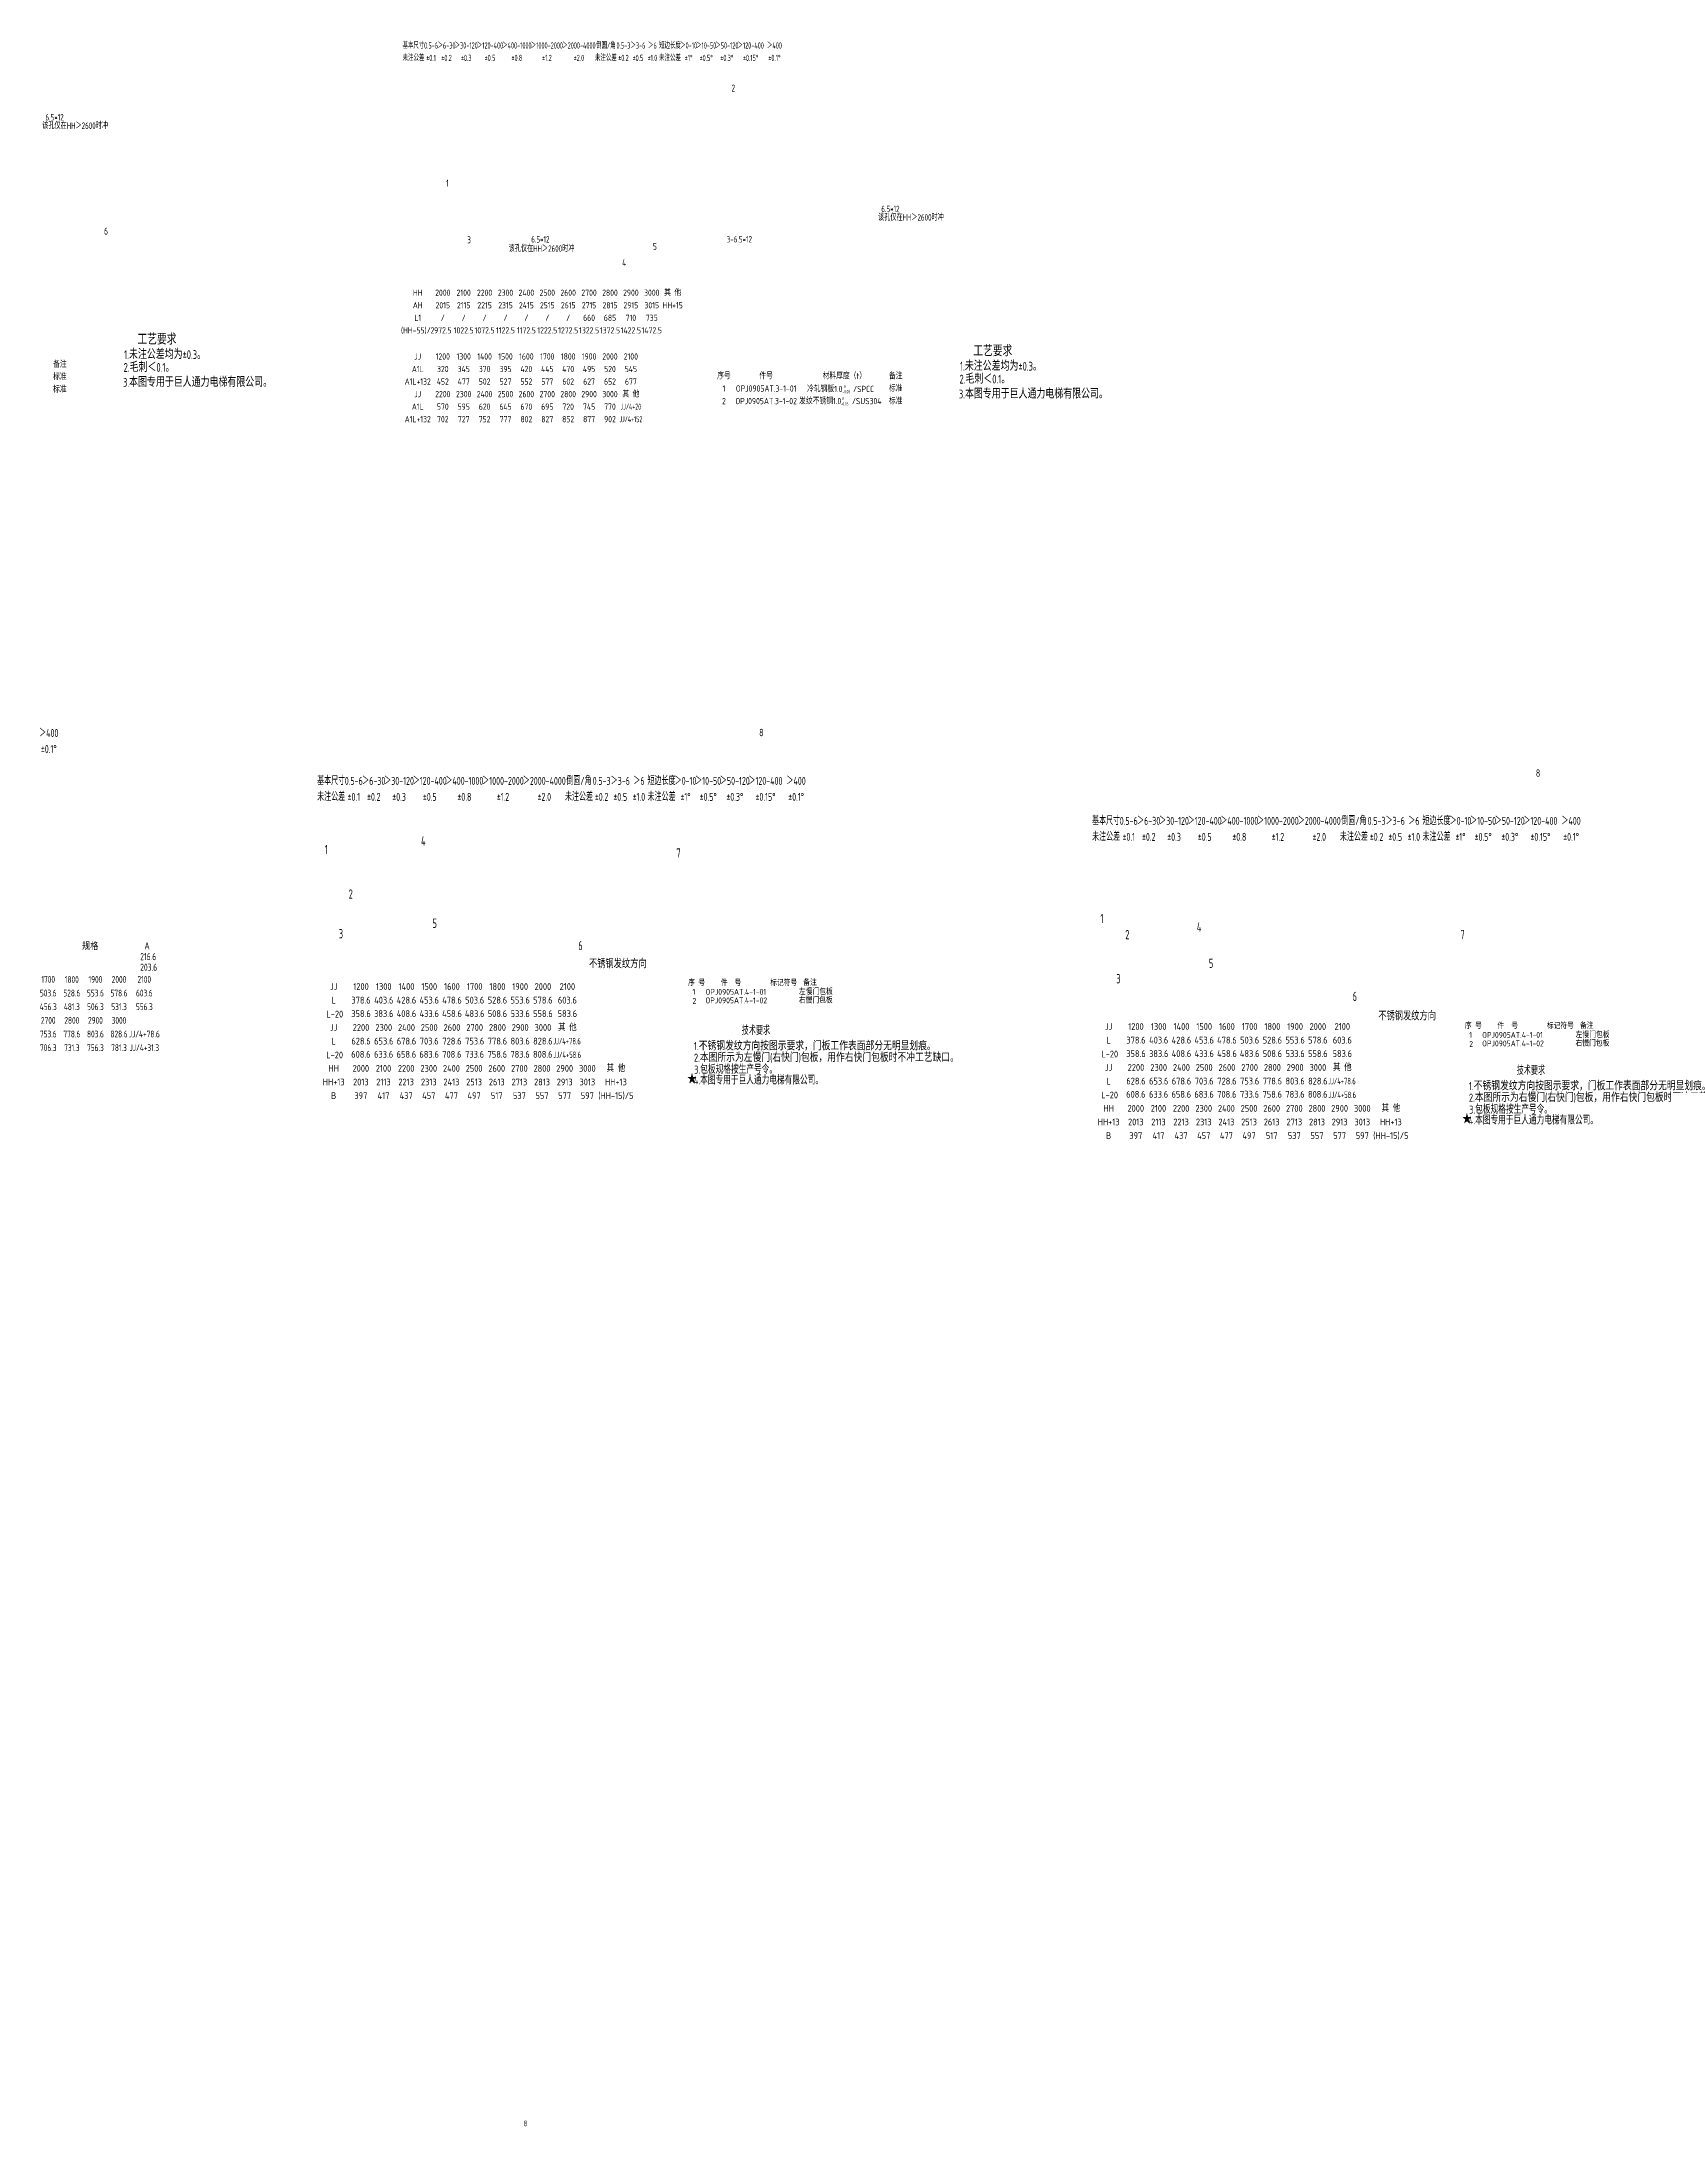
# Model space of a CAD drawing. Header units: inches. Extents: x 14216 to 120088, y -29410 to 23559.
# Drawn here: x 113104 to 120088, y 14534 to 23509 of the extents above; entities that cross this region are included whole.
import ezdxf
from ezdxf.enums import TextEntityAlignment as Align

# ---------------------------------------------------------------- set-up
doc = ezdxf.new("R2010")
doc.units = ezdxf.units.IN
doc.header["$LTSCALE"] = 0.3
doc.header["$MEASUREMENT"] = 0
doc.layers.add('2', color=2, linetype='Continuous')
doc.layers.add('2细实线', color=2, linetype='Continuous')
doc.layers.add('粗实线', color=7, linetype='Continuous', lineweight=30)
doc.styles.add('HZ', font='isocp2.shx', dxfattribs={"width": 0.7, "bigfont": 'hztxt.shx'})

msp = doc.modelspace()

# ---------------------------------------------------------------- texts
at = {"layer": '2', "color": 4, "style": 'HZ', "width": 0.7}
for s, height, p in [('2', 30, (116074.808, 23294.088)), ('1', 30, (114845.836, 22884.81)), ('6', 30, (113372.775, 22678.019)), ('3', 30, (114936.284, 22640.502)), ('5', 30, (115736.509, 22612.131)), ('4', 30, (115603.831, 22542.193)), ('8', 32, (116194.069, 20518.329)), ('8', 32, (119539.042, 20343.725)), ('1', 40, (114323.655, 20010.954)), ('4', 40, (114737.843, 20047.624)), ('7', 40, (115837.549, 19995.806)), ('2', 40, (114426.273, 19819.029)), ('1', 40, (117663.754, 19713.632)), ('3', 40, (114383.825, 19648.226)), ('5', 40, (114787.12, 19693.312)), ('2', 40, (117770.989, 19644.162)), ('4', 40, (118079.078, 19677.097)), ('7', 40, (119214.204, 19644.545)), ('6', 40, (115415.054, 19597.303)), ('3', 40, (117732.338, 19454.339)), ('5', 40, (118131.031, 19520.936)), ('6', 40, (118750.029, 19378.333)), ('8', 25, (115180.732, 14533.64))]:
    msp.add_text(s, height=height, dxfattribs=at).set_placement(p)
at = {"layer": '2', "color": 6, "style": 'HZ'}
for s, height, width, p in [('该孔仅在HH＞2600时冲', 28, 0.7, (113106.237, 23132.961)), ('该孔仅在HH＞2600时冲', 28, 0.7, (116705.994, 22738.251)), ('该孔仅在HH＞2600时冲', 28, 0.7, (115115.137, 22603.907)), ('1.未注公差均为±0.3。', 38, 0.75, (113459.06, 22142.574)), ('2.毛刺＜0.1。', 38, 0.75, (113456.914, 22087.178)), ('2.毛刺＜0.1。', 38, 0.75, (117056.672, 22036.98)), ('1.未注公差均为±0.3。', 38, 0.75, (117058.818, 22092.376)), ('3.本图专用于巨人通力电梯有限公司。', 38, 0.75, (113454.273, 22022.955)), ('3.本图专用于巨人通力电梯有限公司。', 38, 0.75, (117054.03, 21972.757)), ('不锈钢发纹方向', 35, 0.75, (115461.383, 19520.326)), ('不锈钢发纹方向', 35, 0.75, (118860.716, 19295.635)), ('技术要求', 35, 0.65, (116118.488, 19233.355)), ('1.不锈钢发纹方向按图示要求，门板工作表面部分无明显划痕。', 35, 0.8, (115913.285, 19166.796)), ('2.本图所示为左慢门(右快门)包板，用作右快门包板时不冲工艺缺口。', 35, 0.8, (115913.423, 19116.808)), ('4.本图专用于巨人通力电梯有限公司。', 35, 0.7, (115912.631, 19019.399)), ('3.包板规格按生产号令。', 35, 0.7, (115914.248, 19065.553)), ('1.不锈钢发纹方向按图示要求，门板工作表面部分无明显划痕。', 35, 0.8, (119250.819, 18994.644)), ('技术要求', 35, 0.65, (119456.022, 19061.203)), ('2.本图所示为右慢门(右快门)包板，用作右快门包板时不冲工艺缺口。', 35, 0.8, (119250.957, 18944.655)), ('4.本图专用于巨人通力电梯有限公司。', 35, 0.7, (119250.165, 18847.247)), ('3.包板规格按生产号令。', 35, 0.7, (119251.782, 18893.4))]:
    msp.add_text(s, height=height, dxfattribs=dict(at, width=width)).set_placement(p)
at = {"layer": '2', "style": 'HZ', "width": 0.8}
for s, p in [('标准', (113182.3, 22065.649)), ('备注', (113182.3, 22119.649)), ('序号', (116042.434, 22069.451)), ('件号', (116224.109, 22069.451)), ('材料厚度（t）', (116560.995, 22069.451)), ('备注', (116782.057, 22069.451)), ('标准', (113182.3, 22011.649)), ('1', (116042.434, 22015.451)), ('OPJ0905AT.3-1-01', (116224.109, 22015.451)), ('冷轧钢板1.0   /SPCC', (116544.813, 22013.511)), ('标准', (116782.057, 22015.451)), ('2', (116042.434, 21961.451)), ('OPJ0905AT.3-1-02', (116224.109, 21961.451)), ('发纹不锈钢1.0   /SUS304 ', (116551.328, 21961.451)), ('标准', (116782.057, 21961.451))]:
    msp.add_text(s, height=27, dxfattribs=at).set_placement(p, align=Align.MIDDLE_CENTER)
at = {"layer": '2', "style": 'HZ'}
for s, height, width, p in [('规格', 30.4363, 0.85, (113278.117, 19598.506)), ('A', 30.436, 0.85, (113546.462, 19601.216)), ('序 号', 25.3635, 0.85, (115887.962, 19443.808)), ('1', 25.364, 0.85, (115907.005, 19405.239)), ('2 ', 25.3635, 0.85, (115907.067, 19365.994)), ('OPJ0905AT.4-1-02', 25.36355, 0.85, (115962.819, 19368.387)), ('OPJ0905AT.4-1-01', 25.36355, 0.85, (115963.007, 19405.239)), ('件  号', 25.3635, 0.85, (116028.534, 19443.808)), ('标记符号', 25.3635, 0.85, (116241.449, 19443.784)), ('右慢门包板', 25.3635, 0.85, (116365.048, 19369.084)), ('左慢门包板', 25.3635, 0.85, (116365.683, 19405.678)), ('备注', 25.3635, 0.85, (116383.894, 19444.927)), ('序 号', 25.3635, 0.85, (119233.01, 19258.422)), ('1', 25.364, 0.85, (119252.052, 19219.852)), ('OPJ0905AT.4-1-02', 25.36355, 0.85, (119307.867, 19183)), ('OPJ0905AT.4-1-01', 25.36355, 0.85, (119308.054, 19219.852)), ('件  号', 25.3635, 0.85, (119373.582, 19258.422)), ('标记符号', 25.3635, 0.85, (119586.497, 19258.397)), ('右慢门包板', 25.3635, 0.85, (119710.095, 19183.697)), ('左慢门包板', 25.3635, 0.85, (119710.731, 19220.291)), ('备注', 25.3635, 0.85, (119728.941, 19259.541)), ('2 ', 25.3635, 0.85, (119252.115, 19180.607)), ('★', 38, 0.8, (115884.184, 19022.124)), ('★', 38, 0.8, (119221.717, 18849.972))]:
    msp.add_text(s, height=height, dxfattribs=dict(at, width=width)).set_placement(p)
at = {"layer": '2', "color": 6, "char_height": 28, "attachment_point": 5, "style": 'HZ'}
for s, insert in [('\\A1;6.5*12', (113159.552, 23183.396)), ('\\A1;6.5*12', (116759.309, 22788.686)), ('\\A1;6.5*12', (115251.749, 22657.802)), ('\\A1;3-6.5*12', (116108.824, 22658.142))]:
    msp.add_mtext(s, dxfattribs=dict(at, insert=insert))
at = {"layer": '2', "attachment_point": 1, "style": 'HZ'}
for s, insert, char_height in [(' 0\\P-0.08', (116552.92, 22031.363), 13.728), (' 0\\P-0.06', (116545.697, 21978.925), 13.728), ('216.6', (113528.16, 19584.696), 30.4363), ('203.6', (113528.16, 19539.042), 30.4363)]:
    msp.add_mtext(s, dxfattribs=dict(at, insert=insert, char_height=char_height))
at = {"layer": '2细实线', "linetype": 'ByBlock', "style": 'HZ', "width": 0.65}
for s, height, p in [('未注公差', 26.73, (114705.124, 23438.848)), ('基本尺寸', 26.73, (114705.124, 23492.308)), ('0.5-6', 26.73, (114780.859, 23492.308)), ('%%p0.1', 26.73, (114780.859, 23438.848)), ('＞6-30', 26.73, (114847.684, 23492.308)), ('%%p0.2', 26.73, (114847.684, 23438.848)), ('＞30-120', 26.73, (114932.329, 23492.308)), ('%%p0.3', 26.73, (114932.329, 23438.848)), ('＞120-400', 26.73, (115034.794, 23492.308)), ('%%p0.5', 26.73, (115034.794, 23438.848)), ('＞400-1000', 26.73, (115150.624, 23492.308)), ('%%p0.8', 26.73, (115150.624, 23438.848)), ('＞1000-2000', 26.73, (115279.819, 23492.308)), ('%%p1.2', 26.73, (115279.819, 23438.848)), ('＞2000-4000', 26.73, (115417.924, 23492.308)), ('%%p2.0', 26.73, (115417.924, 23438.848)), ('未注公差', 26.73, (115533.754, 23438.848)), ('倒圆/角', 26.73, (115533.754, 23492.308)), ('0.5-3', 26.73, (115609.489, 23492.308)), ('%%p0.2', 26.73, (115609.489, 23438.848)), ('＞3-6', 26.73, (115671.859, 23492.308)), ('%%p0.5', 26.73, (115671.859, 23438.848)), ('%%p1.0', 26.73, (115734.229, 23438.848)), ('＞6', 26.73, (115734.229, 23492.308)), ('未注公差', 26.73, (115809.964, 23438.848)), ('短边长度', 26.73, (115809.964, 23492.308)), ('＞0-10', 26.73, (115890.154, 23492.308)), ('%%p1%%d', 26.73, (115890.154, 23438.848)), ('＞10-50', 26.73, (115965.889, 23492.308)), ('%%p0.5%%d', 26.73, (115965.889, 23438.848)), ('＞50-120', 26.73, (116054.989, 23492.308)), ('%%p0.3%%d', 26.73, (116054.989, 23438.848)), ('＞120-400', 26.73, (116157.454, 23492.308)), ('%%p0.15%%d', 26.73, (116157.454, 23438.848)), ('＞400', 26.73, (116259.919, 23492.308)), ('%%p0.1%%d', 26.73, (116259.919, 23438.848)), ('＞400', 34.4278, (113134.56, 20532.283)), ('%%p0.1%%d', 34.4278, (113134.56, 20463.427)), ('基本尺寸', 34.4278, (114350.674, 20326.232)), ('0.5-6', 34.4278, (114448.22, 20326.232)), ('＞6-30', 34.4278, (114534.289, 20326.232)), ('＞30-120', 34.4278, (114643.31, 20326.232)), ('＞120-400', 34.4278, (114775.283, 20326.232)), ('＞400-1000', 34.4278, (114924.47, 20326.232)), ('＞1000-2000', 34.4278, (115090.871, 20326.232)), ('＞2000-4000', 34.4278, (115268.748, 20326.232)), ('倒圆/角', 34.4278, (115417.935, 20326.232)), ('0.5-3', 34.4278, (115515.48, 20326.232)), ('＞3-6', 34.4278, (115595.812, 20326.232)), ('＞6', 34.4278, (115676.143, 20326.232)), ('短边长度', 34.4278, (115773.688, 20326.232)), ('＞0-10', 34.4278, (115876.972, 20326.232)), ('＞10-50', 34.4278, (115974.517, 20326.232)), ('＞50-120', 34.4278, (116089.276, 20326.232)), ('＞120-400', 34.4278, (116221.249, 20326.232)), ('＞400', 34.4278, (116353.222, 20326.232)), ('未注公差', 34.4278, (114350.674, 20257.376)), ('%%p0.1', 34.4278, (114448.22, 20257.376)), ('%%p0.2', 34.4278, (114534.289, 20257.376)), ('%%p0.3', 34.4278, (114643.31, 20257.376)), ('%%p0.5', 34.4278, (114775.283, 20257.376)), ('%%p0.8', 34.4278, (114924.47, 20257.376)), ('%%p1.2', 34.4278, (115090.871, 20257.376)), ('%%p2.0', 34.4278, (115268.748, 20257.376)), ('未注公差', 34.4278, (115417.935, 20257.376)), ('%%p0.2', 34.4278, (115515.48, 20257.376)), ('%%p0.5', 34.4278, (115595.812, 20257.376)), ('%%p1.0', 34.4278, (115676.143, 20257.376)), ('未注公差', 34.4278, (115773.688, 20257.376)), ('%%p1%%d', 34.4278, (115876.972, 20257.376)), ('%%p0.5%%d', 34.4278, (115974.517, 20257.376)), ('%%p0.3%%d', 34.4278, (116089.276, 20257.376)), ('%%p0.15%%d', 34.4278, (116221.249, 20257.376)), ('%%p0.1%%d', 34.4278, (116353.222, 20257.376)), ('未注公差', 34.4278, (117688.208, 20085.224)), ('基本尺寸', 34.4278, (117688.208, 20154.08)), ('0.5-6', 34.4278, (117785.753, 20154.08)), ('＞6-30', 34.4278, (117871.823, 20154.08)), ('＞30-120', 34.4278, (117980.844, 20154.08)), ('＞120-400', 34.4278, (118112.817, 20154.08)), ('＞400-1000', 34.4278, (118262.004, 20154.08)), ('＞1000-2000', 34.4278, (118428.405, 20154.08)), ('＞2000-4000', 34.4278, (118606.282, 20154.08)), ('未注公差', 34.4278, (118755.468, 20085.224)), ('倒圆/角', 34.4278, (118755.468, 20154.08)), ('0.5-3', 34.4278, (118853.014, 20154.08)), ('＞3-6', 34.4278, (118933.345, 20154.08)), ('＞6', 34.4278, (119013.677, 20154.08)), ('未注公差', 34.4278, (119111.222, 20085.224)), ('短边长度', 34.4278, (119111.222, 20154.08)), ('＞0-10', 34.4278, (119214.505, 20154.08)), ('＞10-50', 34.4278, (119312.051, 20154.08)), ('＞50-120', 34.4278, (119426.81, 20154.08)), ('＞120-400', 34.4278, (119558.783, 20154.08)), ('＞400', 34.4278, (119690.756, 20154.08)), ('%%p0.1', 34.4278, (117785.753, 20085.224)), ('%%p0.2', 34.4278, (117871.823, 20085.224)), ('%%p0.3', 34.4278, (117980.844, 20085.224)), ('%%p0.5', 34.4278, (118112.817, 20085.224)), ('%%p0.8', 34.4278, (118262.004, 20085.224)), ('%%p1.2', 34.4278, (118428.405, 20085.224)), ('%%p2.0', 34.4278, (118606.282, 20085.224)), ('%%p0.2', 34.4278, (118853.014, 20085.224)), ('%%p0.5', 34.4278, (118933.345, 20085.224)), ('%%p1.0', 34.4278, (119013.677, 20085.224)), ('%%p1%%d', 34.4278, (119214.505, 20085.224)), ('%%p0.5%%d', 34.4278, (119312.051, 20085.224)), ('%%p0.3%%d', 34.4278, (119426.81, 20085.224)), ('%%p0.15%%d', 34.4278, (119558.783, 20085.224)), ('%%p0.1%%d', 34.4278, (119690.756, 20085.224))]:
    msp.add_text(s, height=height, dxfattribs=at).set_placement(p, align=Align.MIDDLE_CENTER)
at = {"layer": '2细实线', "style": 'HZ'}
for s, height, width, p in [('HH', 27, 0.8, (114723.574, 22427.932)), ('2000', 27, 0.8, (114831.574, 22427.932)), ('2100', 27, 0.8, (114921.574, 22427.932)), ('2200', 27, 0.8, (115011.573, 22427.932)), ('2300', 27, 0.8, (115101.573, 22427.932)), ('2400', 27, 0.8, (115191.573, 22427.932)), ('2500', 27, 0.8, (115281.573, 22427.932)), ('2600', 27, 0.8, (115371.573, 22427.932)), ('2700', 27, 0.8, (115461.573, 22427.932)), ('2800', 27, 0.8, (115551.573, 22427.932)), ('2900', 27, 0.8, (115641.573, 22427.932)), ('3000', 27, 0.8, (115731.573, 22427.932)), ('其 他', 27, 0.8, (115821.573, 22427.932)), ('AH', 27, 0.8, (114723.574, 22373.932)), ('2015', 27, 0.8, (114831.574, 22373.932)), ('2115', 27, 0.8, (114921.574, 22373.932)), ('2215', 27, 0.8, (115011.573, 22373.932)), ('2315', 27, 0.8, (115101.573, 22373.932)), ('2415', 27, 0.8, (115191.573, 22373.932)), ('2515', 27, 0.8, (115281.573, 22373.932)), ('2615', 27, 0.8, (115371.573, 22373.932)), ('2715', 27, 0.8, (115461.573, 22373.932)), ('2815', 27, 0.8, (115551.573, 22373.932)), ('2915', 27, 0.8, (115641.573, 22373.932)), ('3015', 27, 0.8, (115731.573, 22373.932)), ('HH+15', 27, 0.8, (115821.573, 22373.932)), ('(HH-55)/2', 27, 0.8, (114723.574, 22265.932)), ('L1', 27, 0.8, (114723.574, 22319.932)), ('972.5', 27, 0.8, (114831.574, 22265.932)), ('/', 27, 0.8, (114831.574, 22319.932)), ('1022.5', 27, 0.8, (114921.574, 22265.932)), ('/', 27, 0.8, (114921.574, 22319.932)), ('1072.5', 27, 0.8, (115011.573, 22265.932)), ('/', 27, 0.8, (115011.573, 22319.932)), ('1122.5', 27, 0.8, (115101.573, 22265.932)), ('/', 27, 0.8, (115101.573, 22319.932)), ('1172.5', 27, 0.8, (115191.573, 22265.932)), ('/', 27, 0.8, (115191.573, 22319.932)), ('1222.5', 27, 0.8, (115281.573, 22265.932)), ('/', 27, 0.8, (115281.573, 22319.932)), ('1272.5', 27, 0.8, (115371.573, 22265.932)), ('/', 27, 0.8, (115371.573, 22319.932)), ('1322.5', 27, 0.8, (115461.573, 22265.932)), ('660', 27, 0.8, (115461.573, 22319.932)), ('1372.5', 27, 0.8, (115551.573, 22265.932)), ('685', 27, 0.8, (115551.573, 22319.932)), ('1422.5', 27, 0.8, (115641.573, 22265.932)), ('710', 27, 0.8, (115641.573, 22319.932)), ('1472.5', 27, 0.8, (115731.573, 22265.932)), ('735', 27, 0.8, (115731.573, 22319.932)), ('A1L', 27, 0.8, (114723.574, 22099.432)), ('JJ', 27, 0.8, (114723.574, 22153.432)), ('1200', 27, 0.8, (114831.574, 22153.432)), ('320', 27, 0.8, (114831.574, 22099.432)), ('1300', 27, 0.8, (114921.574, 22153.432)), ('345', 27, 0.8, (114921.574, 22099.432)), ('1400', 27, 0.8, (115011.573, 22153.432)), ('370', 27, 0.8, (115011.573, 22099.432)), ('1500', 27, 0.8, (115101.573, 22153.432)), ('395', 27, 0.8, (115101.573, 22099.432)), ('1600', 27, 0.8, (115191.573, 22153.432)), ('420', 27, 0.8, (115191.573, 22099.432)), ('1700', 27, 0.8, (115281.573, 22153.432)), ('445', 27, 0.8, (115281.573, 22099.432)), ('1800', 27, 0.8, (115371.573, 22153.432)), ('470', 27, 0.8, (115371.573, 22099.432)), ('1900', 27, 0.8, (115461.573, 22153.432)), ('495', 27, 0.8, (115461.573, 22099.432)), ('2000', 27, 0.8, (115551.573, 22153.432)), ('520', 27, 0.8, (115551.573, 22099.432)), ('2100', 27, 0.8, (115641.573, 22153.432)), ('545', 27, 0.8, (115641.573, 22099.432)), ('A1L+132', 27, 0.8, (114723.574, 22045.432)), ('JJ', 27, 0.8, (114723.574, 21991.432)), ('2200', 27, 0.8, (114831.574, 21991.432)), ('452', 27, 0.8, (114831.574, 22045.432)), ('2300', 27, 0.8, (114921.574, 21991.37)), ('477', 27, 0.8, (114921.574, 22045.432)), ('2400', 27, 0.8, (115011.573, 21991.37)), ('502', 27, 0.8, (115011.573, 22045.432)), ('2500', 27, 0.8, (115101.573, 21991.37)), ('527', 27, 0.8, (115101.573, 22045.432)), ('2600', 27, 0.8, (115191.573, 21991.37)), ('552', 27, 0.8, (115191.573, 22045.432)), ('2700', 27, 0.8, (115281.573, 21991.432)), ('577', 27, 0.8, (115281.573, 22045.432)), ('2800', 27, 0.8, (115371.573, 21991.432)), ('602', 27, 0.8, (115371.573, 22045.432)), ('2900', 27, 0.8, (115461.573, 21991.432)), ('627', 27, 0.8, (115461.573, 22045.432)), ('3000', 27, 0.8, (115551.573, 21991.432)), ('652', 27, 0.8, (115551.573, 22045.432)), ('其 他', 27, 0.8, (115641.573, 21991.432)), ('677', 27, 0.8, (115641.573, 22045.432)), ('A1L', 27, 0.8, (114723.574, 21937.432)), ('570', 27, 0.8, (114831.574, 21937.432)), ('595', 27, 0.8, (114921.574, 21937.37)), ('620', 27, 0.8, (115011.573, 21937.37)), ('645', 27, 0.8, (115101.573, 21937.37)), ('670', 27, 0.8, (115191.573, 21937.37)), ('695', 27, 0.8, (115281.573, 21937.432)), ('720', 27, 0.8, (115371.573, 21937.432)), ('745', 27, 0.8, (115461.573, 21937.432)), ('770', 27, 0.8, (115551.573, 21937.432)), ('JJ/4+20', 25.8823, 0.65, (115641.573, 21937.432)), ('A1L+132', 27, 0.8, (114723.574, 21883.432)), ('702', 27, 0.8, (114831.574, 21883.432)), ('727', 27, 0.8, (114921.574, 21883.37)), ('752', 27, 0.8, (115011.573, 21883.37)), ('777', 27, 0.8, (115101.573, 21883.37)), ('802', 27, 0.8, (115191.573, 21883.37)), ('827', 27, 0.8, (115281.573, 21883.432)), ('852', 27, 0.8, (115371.573, 21883.432)), ('877', 27, 0.8, (115461.573, 21883.432)), ('902', 27, 0.8, (115551.573, 21883.432)), ('JJ/4+152', 25.8823, 0.65, (115641.573, 21883.432)), ('JJ', 29.376, 0.8, (114361.839, 19440.871)), ('L', 29.376, 0.8, (114361.839, 19382.119)), ('378.6', 29.376, 0.8, (114479.343, 19382.119)), ('1200', 29.376, 0.8, (114479.343, 19440.871)), ('403.6', 29.376, 0.8, (114577.263, 19382.119)), ('1300', 29.376, 0.8, (114577.263, 19440.871)), ('428.6', 29.376, 0.8, (114675.183, 19382.119)), ('1400', 29.376, 0.8, (114675.183, 19440.871)), ('453.6', 29.376, 0.8, (114773.103, 19382.119)), ('1500', 29.376, 0.8, (114773.103, 19440.871)), ('478.6', 29.376, 0.8, (114871.023, 19382.119)), ('1600', 29.376, 0.8, (114871.023, 19440.871)), ('503.6', 29.376, 0.8, (114968.943, 19382.119)), ('1700', 29.376, 0.8, (114968.943, 19440.871)), ('528.6', 29.376, 0.8, (115066.863, 19382.119)), ('1800', 29.376, 0.8, (115066.863, 19440.871)), ('553.6', 29.376, 0.8, (115164.783, 19382.119)), ('1900', 29.376, 0.8, (115164.783, 19440.871)), ('578.6', 29.376, 0.8, (115262.703, 19382.119)), ('2000', 29.376, 0.8, (115262.703, 19440.871)), ('603.6', 29.376, 0.8, (115368.043, 19382.119)), ('2100', 29.376, 0.8, (115368.043, 19440.871)), ('L-20', 29.376, 0.8, (114366.443, 19322.105)), ('358.6', 29.376, 0.8, (114479.343, 19324.217)), ('383.6', 29.376, 0.8, (114577.263, 19324.217)), ('408.6', 29.376, 0.8, (114675.183, 19324.217)), ('433.6', 29.376, 0.8, (114773.103, 19324.217)), ('458.6', 29.376, 0.8, (114871.023, 19324.217)), ('483.6', 29.376, 0.8, (114968.943, 19324.217)), ('508.6', 29.376, 0.8, (115066.863, 19324.217)), ('533.6', 29.376, 0.8, (115164.783, 19324.217)), ('558.6', 29.376, 0.8, (115262.703, 19324.217)), ('583.6', 29.376, 0.8, (115368.043, 19324.217)), ('JJ', 29.376, 0.8, (114361.839, 19264.567)), ('L', 29.376, 0.8, (114361.839, 19205.815)), ('628.6', 29.376, 0.8, (114479.343, 19205.815)), ('2200', 29.376, 0.8, (114479.343, 19264.567)), ('653.6', 29.376, 0.8, (114577.263, 19205.747)), ('2300', 29.376, 0.8, (114577.263, 19264.499)), ('678.6', 29.376, 0.8, (114675.183, 19205.747)), ('2400', 29.376, 0.8, (114675.183, 19264.499)), ('703.6', 29.376, 0.8, (114773.103, 19205.747)), ('2500', 29.376, 0.8, (114773.103, 19264.499)), ('728.6', 29.376, 0.8, (114871.023, 19205.747)), ('2600', 29.376, 0.8, (114871.023, 19264.499)), ('753.6', 29.376, 0.8, (114968.943, 19205.815)), ('2700', 29.376, 0.8, (114968.943, 19264.567)), ('778.6', 29.376, 0.8, (115066.863, 19205.815)), ('2800', 29.376, 0.8, (115066.863, 19264.567)), ('803.6', 29.376, 0.8, (115164.783, 19205.815)), ('2900', 29.376, 0.8, (115164.783, 19264.567)), ('828.6', 29.376, 0.8, (115262.703, 19205.815)), ('3000', 29.376, 0.8, (115262.703, 19264.567)), ('JJ/4+78.6', 28.16, 0.65, (115366.304, 19205.815)), ('其 他', 29.376, 0.8, (115368.043, 19264.567)), ('JJ', 29.376, 0.8, (117699.372, 19268.718)), ('L', 29.376, 0.8, (117699.372, 19209.966)), ('378.6', 29.376, 0.8, (117816.876, 19209.966)), ('1200', 29.376, 0.8, (117816.876, 19268.718)), ('403.6', 29.376, 0.8, (117914.796, 19209.966)), ('1300', 29.376, 0.8, (117914.796, 19268.718)), ('428.6', 29.376, 0.8, (118012.716, 19209.966)), ('1400', 29.376, 0.8, (118012.716, 19268.718)), ('453.6', 29.376, 0.8, (118110.636, 19209.966)), ('1500', 29.376, 0.8, (118110.636, 19268.718)), ('478.6', 29.376, 0.8, (118208.556, 19209.966)), ('1600', 29.376, 0.8, (118208.556, 19268.718)), ('503.6', 29.376, 0.8, (118306.476, 19209.966)), ('1700', 29.376, 0.8, (118306.476, 19268.718)), ('528.6', 29.376, 0.8, (118404.396, 19209.966)), ('1800', 29.376, 0.8, (118404.396, 19268.718)), ('553.6', 29.376, 0.8, (118502.316, 19209.966)), ('1900', 29.376, 0.8, (118502.316, 19268.718)), ('578.6', 29.376, 0.8, (118600.236, 19209.966)), ('2000', 29.376, 0.8, (118600.236, 19268.718)), ('603.6', 29.376, 0.8, (118705.577, 19209.966)), ('2100', 29.376, 0.8, (118705.577, 19268.718)), ('L-20', 29.376, 0.8, (114365.838, 19146.086)), ('608.6', 29.376, 0.8, (114478.817, 19149.162)), ('633.6', 29.376, 0.8, (114576.737, 19149.094)), ('658.6', 29.376, 0.8, (114674.657, 19149.094)), ('683.6', 29.376, 0.8, (114772.577, 19149.094)), ('708.6', 29.376, 0.8, (114870.497, 19149.094)), ('733.6', 29.376, 0.8, (114968.417, 19149.162)), ('758.6', 29.376, 0.8, (115066.337, 19149.162)), ('783.6', 29.376, 0.8, (115164.257, 19149.162)), ('808.6', 29.376, 0.8, (115262.177, 19149.162)), ('JJ/4+58.6', 28.16, 0.65, (115367.32, 19146.841)), ('L-20', 29.376, 0.8, (117703.977, 19149.953)), ('358.6', 29.376, 0.8, (117816.876, 19152.065)), ('383.6', 29.376, 0.8, (117914.796, 19152.065)), ('408.6', 29.376, 0.8, (118012.716, 19152.065)), ('433.6', 29.376, 0.8, (118110.636, 19152.065)), ('458.6', 29.376, 0.8, (118208.556, 19152.065)), ('483.6', 29.376, 0.8, (118306.476, 19152.065)), ('508.6', 29.376, 0.8, (118404.396, 19152.065)), ('533.6', 29.376, 0.8, (118502.316, 19152.065)), ('558.6', 29.376, 0.8, (118600.236, 19152.065)), ('583.6', 29.376, 0.8, (118705.577, 19152.065)), ('HH+13', 29.2613, 0.8, (114361.571, 19029.855)), ('HH', 29.2613, 0.8, (114361.571, 19088.377)), ('2000', 29.2613, 0.8, (114478.616, 19088.377)), ('2013', 29.2613, 0.8, (114478.616, 19029.855)), ('2100', 29.2613, 0.8, (114576.154, 19088.377)), ('2113', 29.2613, 0.8, (114576.154, 19029.855)), ('2200', 29.2613, 0.8, (114673.691, 19088.377)), ('2213', 29.2613, 0.8, (114673.691, 19029.855)), ('2300', 29.2613, 0.8, (114771.229, 19088.377)), ('2313', 29.2613, 0.8, (114771.229, 19029.855)), ('2400', 29.2613, 0.8, (114868.766, 19088.377)), ('2413', 29.2613, 0.8, (114868.766, 19029.855)), ('2500', 29.2613, 0.8, (114966.304, 19088.377)), ('2513', 29.2613, 0.8, (114966.304, 19029.855)), ('2600', 29.2613, 0.8, (115063.841, 19088.377)), ('2613', 29.2613, 0.8, (115063.841, 19029.855)), ('2700', 29.2613, 0.8, (115161.379, 19088.377)), ('2713', 29.2613, 0.8, (115161.379, 19029.855)), ('2800', 29.2613, 0.8, (115258.916, 19088.377)), ('2813', 29.2613, 0.8, (115258.916, 19029.855)), ('2900', 29.2613, 0.8, (115356.454, 19088.377)), ('2913', 29.2613, 0.8, (115356.454, 19029.855)), ('3000', 29.2613, 0.8, (115453.991, 19088.377)), ('3013', 29.2613, 0.8, (115453.991, 19029.855)), ('HH+13', 29.2613, 0.8, (115577.029, 19029.855)), ('其 他', 29.2613, 0.8, (115577.029, 19088.377)), ('JJ', 29.376, 0.8, (117699.372, 19092.414)), ('L', 29.376, 0.8, (117699.372, 19033.662)), ('628.6', 29.376, 0.8, (117816.876, 19033.662)), ('2200', 29.376, 0.8, (117816.876, 19092.414)), ('653.6', 29.376, 0.8, (117914.796, 19033.595)), ('2300', 29.376, 0.8, (117914.796, 19092.347)), ('678.6', 29.376, 0.8, (118012.716, 19033.595)), ('2400', 29.376, 0.8, (118012.716, 19092.347)), ('703.6', 29.376, 0.8, (118110.636, 19033.595)), ('2500', 29.376, 0.8, (118110.636, 19092.347)), ('728.6', 29.376, 0.8, (118208.556, 19033.595)), ('2600', 29.376, 0.8, (118208.556, 19092.347)), ('753.6', 29.376, 0.8, (118306.476, 19033.662)), ('2700', 29.376, 0.8, (118306.476, 19092.414)), ('778.6', 29.376, 0.8, (118404.396, 19033.662)), ('2800', 29.376, 0.8, (118404.396, 19092.414)), ('803.6', 29.376, 0.8, (118502.316, 19033.662)), ('2900', 29.376, 0.8, (118502.316, 19092.414)), ('828.6', 29.376, 0.8, (118600.236, 19033.662)), ('3000', 29.376, 0.8, (118600.236, 19092.414)), ('JJ/4+78.6', 28.16, 0.65, (118703.838, 19033.662)), ('其 他', 29.376, 0.8, (118705.577, 19092.414)), ('B', 29.261, 0.8, (114361.571, 18971.332)), ('397', 29.2613, 0.8, (114478.616, 18971.332)), ('417', 29.2613, 0.8, (114576.154, 18971.332)), ('437', 29.2613, 0.8, (114673.691, 18971.332)), ('457', 29.2613, 0.8, (114771.229, 18971.332)), ('477', 29.2613, 0.8, (114868.766, 18971.332)), ('497', 29.2613, 0.8, (114966.304, 18971.332)), ('517', 29.2613, 0.8, (115063.841, 18971.332)), ('537', 29.2613, 0.8, (115161.379, 18971.332)), ('557', 29.2613, 0.8, (115258.916, 18971.332)), ('577', 29.2613, 0.8, (115356.454, 18971.332)), ('597', 29.2613, 0.8, (115453.991, 18971.332)), ('(HH-15)/5', 29.2613, 0.8, (115577.029, 18971.332)), ('L-20', 29.376, 0.8, (117703.371, 18973.933)), ('608.6', 29.376, 0.8, (117816.351, 18977.01)), ('633.6', 29.376, 0.8, (117914.271, 18976.942)), ('658.6', 29.376, 0.8, (118012.191, 18976.942)), ('683.6', 29.376, 0.8, (118110.111, 18976.942)), ('708.6', 29.376, 0.8, (118208.031, 18976.942)), ('733.6', 29.376, 0.8, (118305.951, 18977.01)), ('758.6', 29.376, 0.8, (118403.871, 18977.01)), ('783.6', 29.376, 0.8, (118501.791, 18977.01)), ('808.6', 29.376, 0.8, (118599.711, 18977.01)), ('JJ/4+58.6', 28.16, 0.65, (118704.854, 18974.689)), ('HH+13', 29.2613, 0.8, (117699.105, 18857.702)), ('HH', 29.2613, 0.8, (117699.105, 18916.225)), ('2000', 29.2613, 0.8, (117816.15, 18916.225)), ('2013', 29.2613, 0.8, (117816.15, 18857.702)), ('2100', 29.2613, 0.8, (117913.687, 18916.225)), ('2113', 29.2613, 0.8, (117913.687, 18857.702)), ('2200', 29.2613, 0.8, (118011.225, 18916.225)), ('2213', 29.2613, 0.8, (118011.225, 18857.702)), ('2300', 29.2613, 0.8, (118108.762, 18916.225)), ('2313', 29.2613, 0.8, (118108.762, 18857.702)), ('2400', 29.2613, 0.8, (118206.3, 18916.225)), ('2413', 29.2613, 0.8, (118206.3, 18857.702)), ('2500', 29.2613, 0.8, (118303.837, 18916.225)), ('2513', 29.2613, 0.8, (118303.837, 18857.702)), ('2600', 29.2613, 0.8, (118401.375, 18916.225)), ('2613', 29.2613, 0.8, (118401.375, 18857.702)), ('2700', 29.2613, 0.8, (118498.912, 18916.225)), ('2713', 29.2613, 0.8, (118498.912, 18857.702)), ('2800', 29.2613, 0.8, (118596.45, 18916.225)), ('2813', 29.2613, 0.8, (118596.45, 18857.702)), ('2900', 29.2613, 0.8, (118693.987, 18916.225)), ('2913', 29.2613, 0.8, (118693.987, 18857.702)), ('3000', 29.2613, 0.8, (118791.525, 18916.225)), ('3013', 29.2613, 0.8, (118791.525, 18857.702)), ('HH+13', 29.2613, 0.8, (118914.562, 18857.702)), ('其 他', 29.2613, 0.8, (118914.562, 18916.225)), ('B', 29.261, 0.8, (117699.105, 18799.18)), ('397', 29.2613, 0.8, (117816.15, 18799.18)), ('417', 29.2613, 0.8, (117913.687, 18799.18)), ('437', 29.2613, 0.8, (118011.225, 18799.18)), ('457', 29.2613, 0.8, (118108.762, 18799.18)), ('477', 29.2613, 0.8, (118206.3, 18799.18)), ('497', 29.2613, 0.8, (118303.837, 18799.18)), ('517', 29.2613, 0.8, (118401.375, 18799.18)), ('537', 29.2613, 0.8, (118498.912, 18799.18)), ('557', 29.2613, 0.8, (118596.45, 18799.18)), ('577', 29.2613, 0.8, (118693.987, 18799.18)), ('597', 29.2613, 0.8, (118791.525, 18799.18)), ('(HH-15)/5', 29.2613, 0.8, (118914.562, 18799.18))]:
    msp.add_text(s, height=height, dxfattribs=dict(at, width=width)).set_placement(p, align=Align.MIDDLE_CENTER)
at = {"layer": '2细实线', "char_height": 29.376, "attachment_point": 5, "style": 'HZ'}
for s, insert, width in [('1700', (113132.258, 19471.31), 99.1598), ('1800', (113233.866, 19471.31), 99.1598), ('1900', (113335.474, 19471.31), 99.1598), ('2000', (113437.083, 19471.31), 99.1598), ('2100', (113546.036, 19471.31), 113.85013), ('503.6', (113132.258, 19412.548), 99.1598), ('528.6', (113233.866, 19412.548), 99.1598), ('553.6', (113335.474, 19412.548), 99.1598), ('578.6', (113437.083, 19412.548), 99.1598), ('603.6', (113546.036, 19412.548), 113.85013), ('456.3', (113132.258, 19353.787), 99.1598), ('2700', (113132.258, 19295.025), 99.1598), ('481.3', (113233.866, 19353.787), 99.1598), ('2800', (113233.866, 19295.025), 99.1598), ('506.3', (113335.474, 19353.787), 99.1598), ('2900', (113335.474, 19295.025), 99.1598), ('531.3', (113437.083, 19353.787), 99.1598), ('3000', (113437.083, 19295.025), 99.1598), ('556.3', (113546.036, 19353.787), 113.85013), ('753.6', (113132.258, 19236.264), 99.1598), ('778.6', (113233.866, 19236.264), 99.1598), ('803.6', (113335.474, 19236.264), 99.1598), ('828.6', (113437.083, 19236.264), 99.1598), ('JJ/4+78.6', (113546.036, 19236.264), 113.85013), ('706.3', (113132.258, 19177.503), 99.1598), ('731.3', (113233.866, 19177.503), 99.1598), ('756.3', (113335.474, 19177.503), 99.1598), ('781.3', (113437.083, 19177.503), 99.1598), ('JJ/4+31.3', (113546.036, 19177.503), 113.85013)]:
    msp.add_mtext(s, dxfattribs=dict(at, insert=insert, width=width))
at = {"layer": '粗实线', "color": 3, "linetype": 'Continuous', "lineweight": -3, "style": 'HZ', "width": 0.7}
for p in [(113516.456, 22204.493), (117116.213, 22154.295)]:
    msp.add_text('工艺要求', height=48, dxfattribs=at).set_placement(p)

doc.saveas('drawing.dxf')
